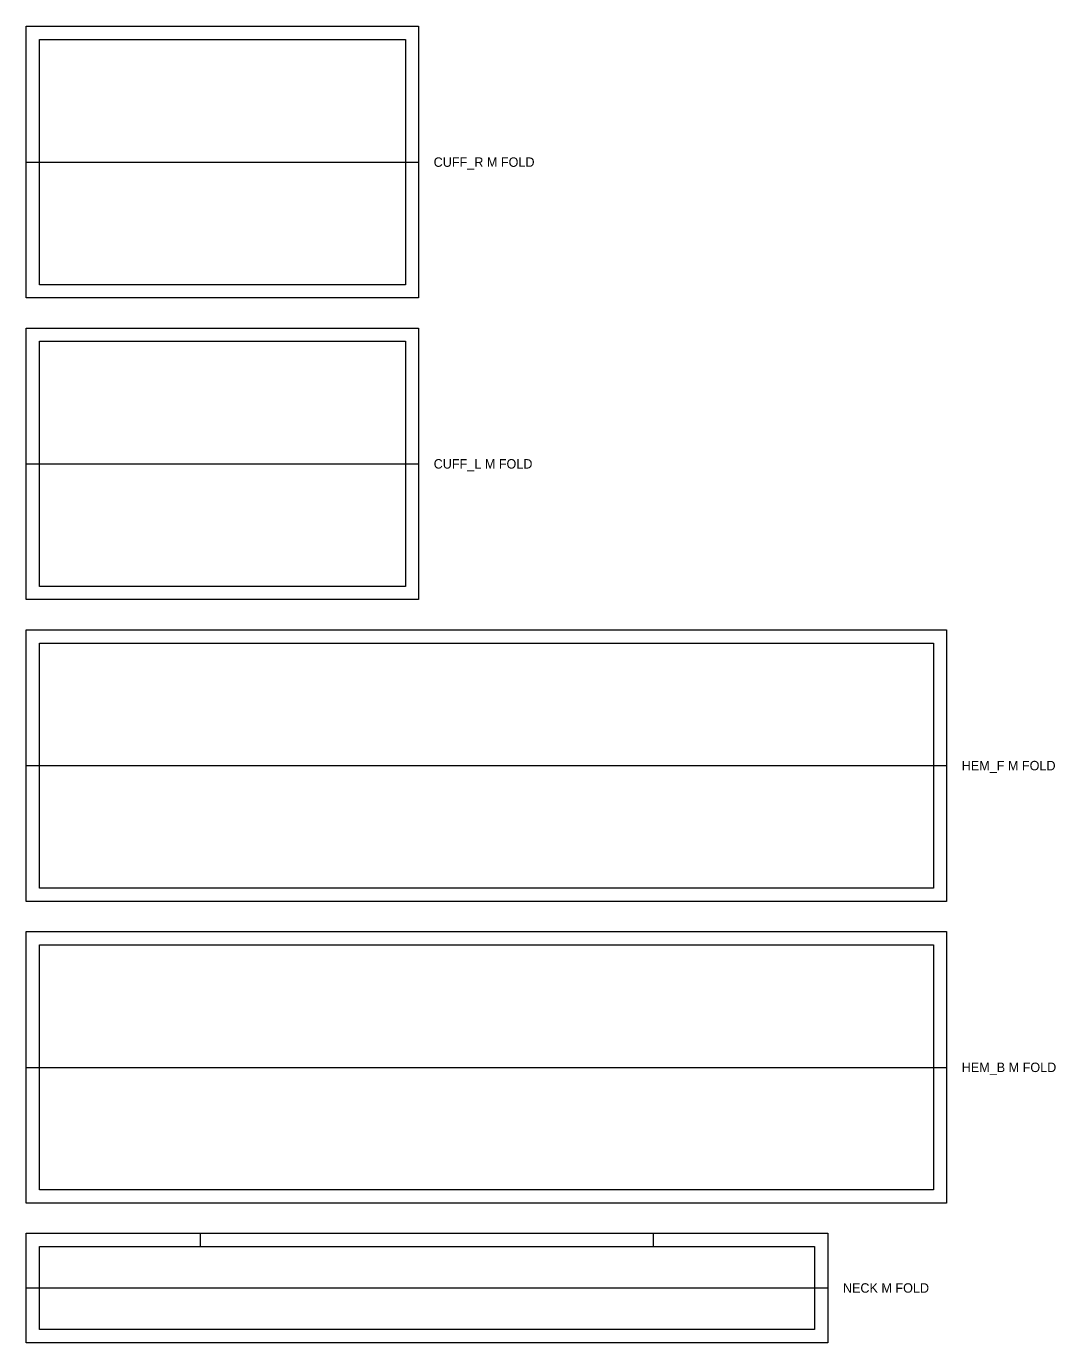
# Model space of a CAD drawing. Extents: x 24 to 1195, y 28 to 2025.
# Drawn here: x 28 to 574, y 28 to 726 of the extents above; entities that cross this region are included whole.
import ezdxf

# ---------------------------------------------------------------- set-up
doc = ezdxf.new("R2010")
doc.units = 0
for name, color, linetype in [('CUT', 7, 'CONTINUOUS'), ('FOLD', 6, 'CONTINUOUS'), ('NOTCH', 1, 'CONTINUOUS'), ('SEW', 5, 'CONTINUOUS'), ('TEXT', 2, 'CONTINUOUS')]:
    doc.layers.add(name, color=color, linetype=linetype)

msp = doc.modelspace()

# ---------------------------------------------------------------- linework, layer by layer
at = {"layer": 'CUT'}
for points in [[(28, 726), (236, 726), (236, 582), (28, 582)], [(28, 566), (236, 566), (236, 422), (28, 422)], [(28, 406), (516, 406), (516, 262), (28, 262)], [(28, 246), (516, 246), (516, 102), (28, 102)], [(28, 86), (453, 86), (453, 28), (28, 28)]]:
    msp.add_lwpolyline(points, close=True, dxfattribs=at)
at = {"layer": 'FOLD'}
for points in [[(28, 654), (236, 654)], [(28, 494), (236, 494)], [(28, 334), (516, 334)], [(28, 174), (516, 174)], [(28, 57), (453, 57)]]:
    msp.add_lwpolyline(points, dxfattribs=at)
at = {"layer": 'NOTCH'}
for points in [[(120.447, 79), (120.447, 86)], [(360.553, 79), (360.553, 86)]]:
    msp.add_lwpolyline(points, dxfattribs=at)
at = {"layer": 'SEW'}
for points in [[(35, 719), (229, 719), (229, 589), (35, 589)], [(35, 559), (229, 559), (229, 429), (35, 429)], [(35, 399), (509, 399), (509, 269), (35, 269)], [(35, 239), (509, 239), (509, 109), (35, 109)], [(35, 79), (446, 79), (446, 35), (35, 35)]]:
    msp.add_lwpolyline(points, close=True, dxfattribs=at)

# ---------------------------------------------------------------- texts
at = {"layer": 'TEXT'}
for s, p in [('CUFF_R M FOLD', (244, 651.5)), ('CUFF_L M FOLD', (244, 491.5)), ('HEM_F M FOLD', (524, 331.5)), ('HEM_B M FOLD', (524, 171.5)), ('NECK M FOLD', (461, 54.5))]:
    msp.add_text(s, height=5, dxfattribs=at).set_placement(p)

doc.saveas('drawing.dxf')
